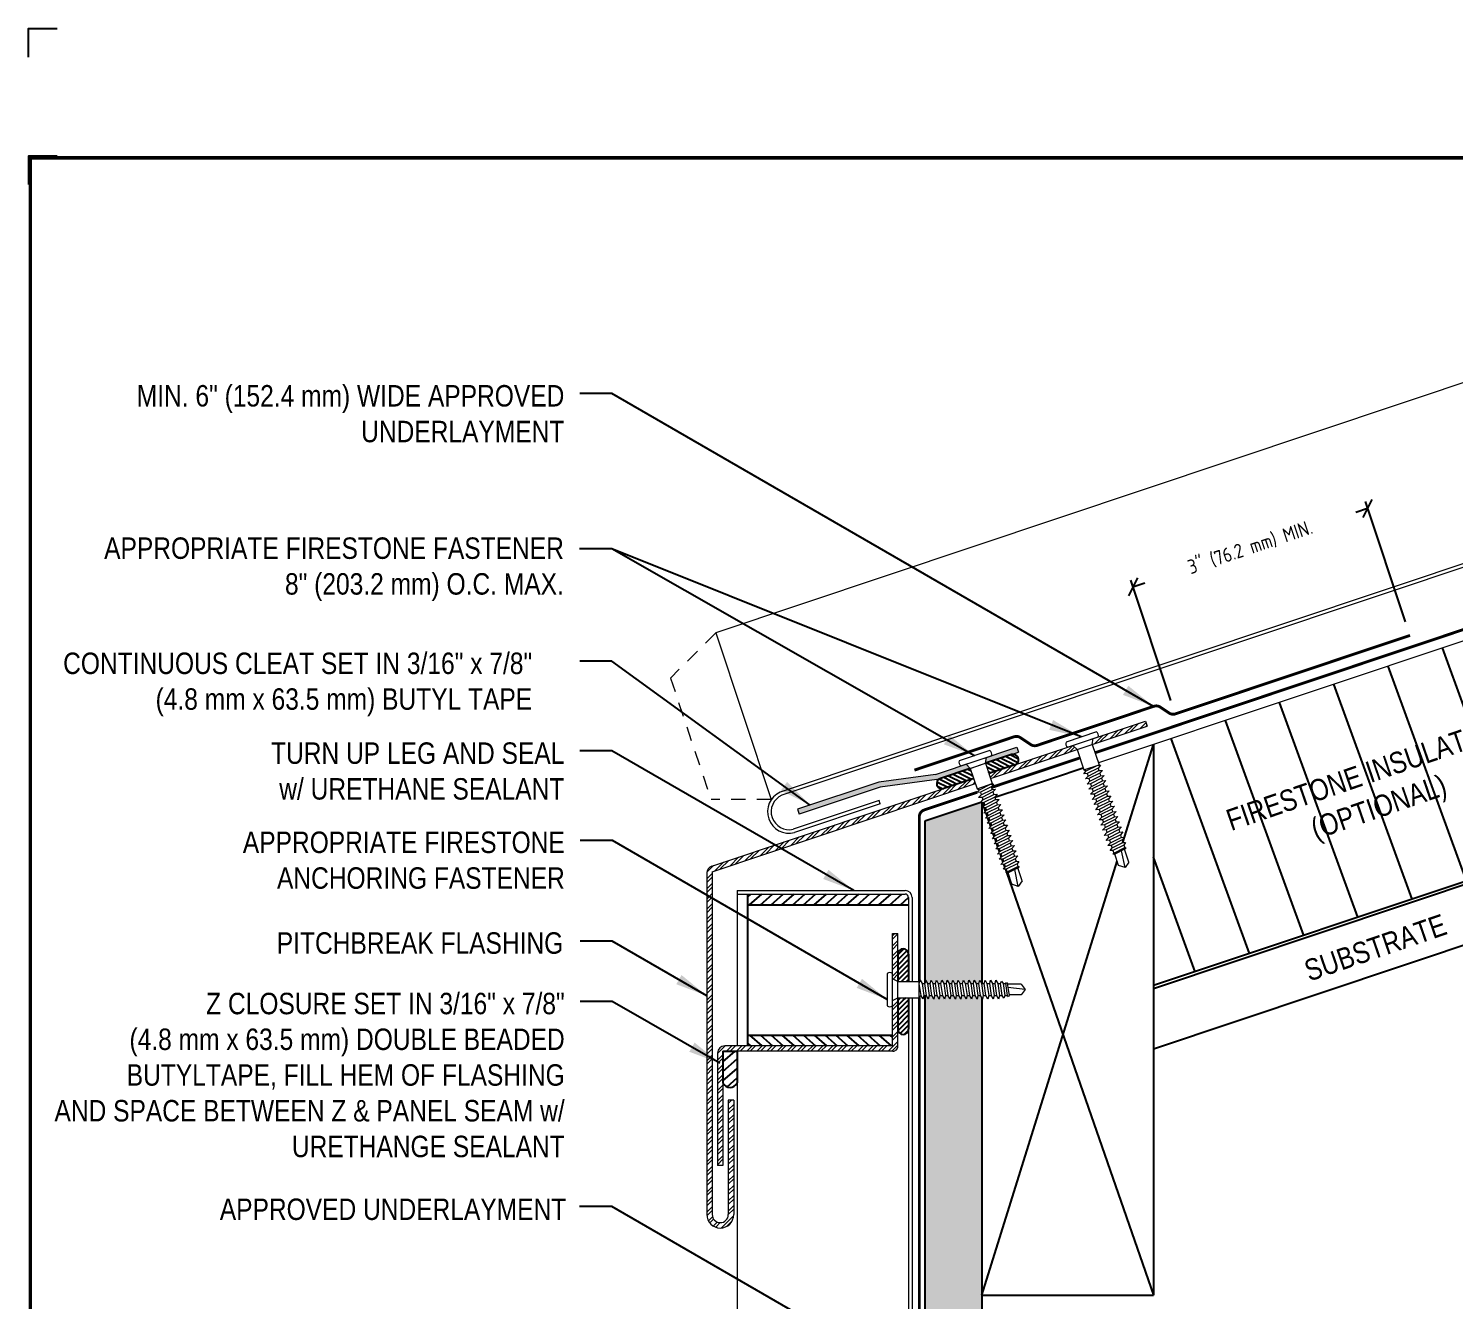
# Model space of a CAD drawing. Header units: inches. Extents: x 0 to 20, y 0 to 16.8.
# Drawn here: x 0 to 12.47, y 5.63 to 16.76 of the extents above; entities that cross this region are included whole.
import ezdxf
from ezdxf.enums import TextEntityAlignment as Align

# ---------------------------------------------------------------- set-up
doc = ezdxf.new("R2010")
doc.units = ezdxf.units.IN
doc.header["$MEASUREMENT"] = 0
doc.linetypes.add('HIDDEN', pattern=[0.375, 0.25, -0.125])
doc.linetypes.add('HIDDEN2', pattern=[0.1875, 0.125, -0.0625])
doc.layers.get('0').update_dxf_attribs({"linetype": 'CONTINUOUS'})
doc.layers.get('DEFPOINTS').update_dxf_attribs({"linetype": 'CONTINUOUS'})
doc.layers.add('FSBP-ACCESSORY-FIRESTONE', color=7, linetype='CONTINUOUS', lineweight=9)
doc.layers.add('FSBP-TRIMS', color=7, linetype='CONTINUOUS', lineweight=9)
for name, color, linetype in [('FSBP-ANNO-NOTE', 7, 'CONTINUOUS'), ('FSBP-INSULATION', 7, 'CONTINUOUS'), ('FSBP-MEMBRANE', 7, 'CONTINUOUS'), ('FSBP-SEALANTS', 1, 'CONTINUOUS'), ('FSBP-TTLB-BORDER', 7, 'CONTINUOUS'), ('FSBP-TTLB-TEXT', 7, 'CONTINUOUS'), ('FSBP-WALL-CURB', 9, 'CONTINUOUS'), ('FSBP-WOOD', 7, 'CONTINUOUS')]:
    doc.layers.add(name, color=color, linetype=linetype)
doc.styles.add('ARCHQUIK', font='archquik.shx')
doc.styles.add('ARIAL', font='ARIAL.TTF')
doc.styles.add('ARIAL_BOLD', font='ariblk.TTF')
doc.styles.add('FSBP_ARIAL_NAR', font='ARIALN.TTF')
doc.styles.add('TXT', font='simplex.shx')
doc.dimstyles.new('FS-DIM', dxfattribs={"dimtxt": 0.125, "dimasz": 0.125, "dimexe": 0.0625, "dimexo": 0.125, "dimgap": 0.0625, "dimtad": 0, "dimdec": 4, "dimzin": 1, "dimdsep": 46, "dimlunit": 4, "dimtxsty": 'ARCHQUIK', "dimblk1": 'OBLIQUE', "dimblk2": 'OBLIQUE', "dimsah": 1, "dimcen": 0.09375, "dimclrd": 256, "dimclre": 256, "dimclrt": 256, "dimadec": 0, "dimazin": 0, "dimtfac": 1, "dimtdec": 4, "dimtofl": 0, "dimtmove": 0, "dimatfit": 3, "dimldrblk": 'OBLIQUE', "dimfxl": 0, "dimtolj": 1, "dimtzin": 0, "dimlwd": -1, "dimlwe": -1, "dimarcsym": 0})
doc.dimstyles.new('STANDARD$7', dxfattribs={"dimscale": 1.5, "dimtxt": 0.2, "dimasz": 0.1, "dimexe": 0.1, "dimexo": 0.125, "dimgap": 0.09, "dimtad": 0, "dimdec": 3, "dimzin": 4, "dimdsep": 46, "dimtxsty": 'TXT', "dimcen": 0.09, "dimadec": 0, "dimazin": 0, "dimtfac": 1, "dimtdec": 3, "dimtofl": 0, "dimtmove": 2, "dimatfit": 3, "dimfxl": 0, "dimtolj": 1, "dimtzin": 4, "dimarcsym": 0})
pattern_1 = [(221.5, (0.6471337213250763, 0), (0.0414137530134836, -0.04680973254931264), [])]
pattern_2 = [(45, (0, 0), (-0.04419417382415922, 0.04419417382415922), []), (45, (0, 0.03125), (-0.04419417382415922, 0.04419417382415922), [])]

# ---------------------------------------------------------------- blocks, each defined once
blk = doc.blocks.new('TTLB-UNACLAD_1')
at = {"layer": 'DEFPOINTS', "linetype": 'Continuous', "ltscale": 1.75}
blk.add_lwpolyline([(-0.015625, 13.88083333333333), (-0.015625, 14.13083333333333), (0.234375, 14.13083333333333)], dxfattribs=at)
at = {"layer": 'DEFPOINTS', "color": 1}
blk.add_lwpolyline([(0.234375, 13.015625), (-0.015625, 13.015625), (-0.015625, 12.765625)], dxfattribs=at)
at = {"layer": 'FSBP-TTLB-BORDER', "const_width": 0.03125}
blk.add_lwpolyline([(20, 0), (20, 13), (0, 13), (0, 0)], dxfattribs=at)
at = {"layer": 'FSBP-TTLB-TEXT'}
for tag, height, style, p in [('MAXIMUM_WARRANTY', 0.1875, 'ARIAL_BOLD', (18.03987100774941, 0.2240244307510579)), ('ACCPT_SYSTEMS', 0.21875, 'ARIAL', (12.49438170418193, -1.125))]:
    blk.add_attdef(tag, text='', height=height, dxfattribs=dict(at, style=style)).set_placement(p, align=Align.MIDDLE_LEFT)
for tag, height, style, p in [('DETAIL_DESCP_LINE_1', 0.21875, 'ARIAL_BOLD', (10.33118450231211, -0.3736318192489421)), ('ISSUE_REV_DATE', 0.21875, 'ARIAL', (16.84069633627263, -0.7282559425942452)), ('DETAIL_NUMBER', 0.4375, 'ARIAL', (18.91941590748775, -0.8931630692489421))]:
    blk.add_attdef(tag, text='', height=height, dxfattribs=dict(at, style=style)).set_placement(p, align=Align.MIDDLE_CENTER)
blk = doc.blocks.new('FSBP_AP_FASTENER_02')
at = {"layer": 'FSBP-ACCESSORY-FIRESTONE'}
for p, q in [((8.067609890790237, 9.254251986866306), (8.091047390790237, 9.207376986866306)), ((8.231672390790237, 9.207376986866306), (8.255109890790237, 9.254251986866306)), ((8.091047390790237, 9.207376986866306), (8.091047390790237, 9.019876986866306)), ((8.091047390790237, 9.207376986866306), (8.231672390790237, 9.207376986866306)), ((8.231672390790237, 9.207376986866306), (8.231672390790237, 9.019876986866306)), ((8.091047390790237, 9.019876986866306), (8.108625515790237, 9.004810022580598)), ((8.108625515790237, 8.98113457231767), (8.108625515790237, 8.957459122054741)), ((8.214094265790237, 8.996201536603378), (8.214094265790237, 8.97252608634045)), ((8.108625515790237, 8.93378367179177), (8.108625515790237, 8.910108221528843)), ((8.108625515790237, 8.886432771265914), (8.108625515790237, 8.862757321002944)), ((8.214094265790237, 8.948850636077479), (8.214094265790237, 8.92517518581455)), ((8.214094265790237, 8.901499735551623), (8.214094265790237, 8.877824285288652)), ((8.108625515790237, 8.839081870740015), (8.108625515790237, 8.815406420477045)), ((8.108625515790237, 8.791730970214116), (8.108625515790237, 8.768055519951188)), ((8.108625515790237, 8.744380069688217), (8.108625515790237, 8.72070461942529)), ((8.214094265790237, 8.854148835025724), (8.214094265790237, 8.830473384762795)), ((8.214094265790237, 8.806797934499825), (8.214094265790237, 8.783122484236896)), ((8.214094265790237, 8.759447033973968), (8.214094265790237, 8.735771583710997)), ((8.108625515790237, 8.697029169162361), (8.108625515790237, 8.67335371889939)), ((8.108625515790237, 8.649678268636462), (8.108625515790237, 8.626002818373534)), ((8.214094265790237, 8.71209613344807), (8.214094265790237, 8.688420683185141)), ((8.214094265790237, 8.66474523292217), (8.214094265790237, 8.641069782659242)), ((8.214094265790237, 8.617394332396314), (8.214094265790237, 8.593718882133343)), ((8.108625515790237, 8.602327368110563), (8.108625515790237, 8.578651917847635)), ((8.108625515790237, 8.554976467584707), (8.108625515790237, 8.531301017321736)), ((8.108625515790237, 8.507625567058808), (8.108625515790237, 8.48395011679588)), ((8.214094265790237, 8.570043431870415), (8.214094265790237, 8.546367981607444)), ((8.214094265790237, 8.522692531344516), (8.214094265790237, 8.499017081081588)), ((8.108625515790237, 8.460274666532909), (8.108625515790237, 8.43659921626998)), ((8.108625515790237, 8.412923766007053), (8.108625515790237, 8.389248315744082)), ((8.108625515790237, 8.365572865481154), (8.108625515790237, 8.341897415218225)), ((8.214094265790237, 8.475341630818617), (8.214094265790237, 8.451666180555689)), ((8.214094265790237, 8.42799073029276), (8.214094265790237, 8.40431528002979)), ((8.214094265790237, 8.380639829766862), (8.214094265790237, 8.356964379503934)), ((8.108625515790237, 8.318221964955255), (8.108625515790237, 8.294546514692327)), ((8.108625515790237, 8.270871064429398), (8.108625515790237, 8.247195614166428)), ((8.114484890790237, 8.130382551065237), (8.114484890790237, 8.236194942606401)), ((8.161359890790237, 8.095226301065237), (8.179814568015516, 8.245527753638596)), ((8.208234890790237, 8.130382551065237), (8.208234890790237, 8.249587799749234)), ((8.214094265790237, 8.333288929240963), (8.214094265790237, 8.309613478978035)), ((8.214094265790237, 8.285938028715107), (8.214094265790237, 8.262262578452136)), ((8.161359890790237, 8.095226301065237), (8.114484890790237, 8.130382551065237)), ((8.208234890790237, 8.130382551065237), (8.161359890790237, 8.095226301065237))]:
    blk.add_line(p, q, dxfattribs=at)
blk.add_lwpolyline([(8.301984890790237, 9.254251986866306, 0.375321302791409), (8.301984890790237, 9.301126986866306), (8.301984890790237, 9.301126986866306), (8.020734890790239, 9.301126986866308), (8.020734890790237, 9.301126986866306, 0.3753213027914651), (8.020734890790237, 9.254251986866306)], format="xyb", close=True, dxfattribs=at)
for points in [[(8.079328640790237, 8.988787029591988), (8.108625515790237, 9.004810022580598), (8.214094265790237, 9.019876986866306), (8.243391140790237, 9.012224529591988), (8.214094265790237, 8.996201536603378), (8.108625515790237, 8.98113457231767)], [(8.079328640790237, 8.941436129066089), (8.108625515790237, 8.957459122054741), (8.214094265790237, 8.97252608634045), (8.243391140790237, 8.964873629066089), (8.214094265790237, 8.948850636077479), (8.108625515790237, 8.93378367179177)], [(8.079328640790237, 8.894085228540233), (8.108625515790237, 8.910108221528843), (8.214094265790237, 8.92517518581455), (8.243391140790237, 8.917522728540233), (8.214094265790237, 8.901499735551623), (8.108625515790237, 8.886432771265914)], [(8.079328640790237, 8.846734328014334), (8.108625515790237, 8.862757321002944), (8.214094265790237, 8.877824285288652), (8.243391140790237, 8.870171828014334), (8.214094265790237, 8.854148835025724), (8.108625515790237, 8.839081870740015)], [(8.079328640790237, 8.799383427488435), (8.108625515790237, 8.815406420477045), (8.214094265790237, 8.830473384762795), (8.243391140790237, 8.822820927488435), (8.214094265790237, 8.806797934499825), (8.108625515790237, 8.791730970214116)], [(8.079328640790237, 8.752032526962578), (8.108625515790237, 8.768055519951188), (8.214094265790237, 8.783122484236896), (8.243391140790237, 8.775470026962578), (8.214094265790237, 8.759447033973968), (8.108625515790237, 8.744380069688217)], [(8.079328640790237, 8.70468162643668), (8.108625515790237, 8.72070461942529), (8.214094265790237, 8.735771583710997), (8.243391140790237, 8.72811912643668), (8.214094265790237, 8.71209613344807), (8.108625515790237, 8.697029169162361)], [(8.079328640790237, 8.65733072591078), (8.108625515790237, 8.67335371889939), (8.214094265790237, 8.688420683185141), (8.243391140790237, 8.68076822591078), (8.214094265790237, 8.66474523292217), (8.108625515790237, 8.649678268636462)], [(8.079328640790237, 8.609979825384924), (8.108625515790237, 8.626002818373534), (8.214094265790237, 8.641069782659242), (8.243391140790237, 8.633417325384924), (8.214094265790237, 8.617394332396314), (8.108625515790237, 8.602327368110563)], [(8.079328640790237, 8.562628924859025), (8.108625515790237, 8.578651917847635), (8.214094265790237, 8.593718882133343), (8.243391140790237, 8.586066424859025), (8.214094265790237, 8.570043431870415), (8.108625515790237, 8.554976467584707)], [(8.079328640790237, 8.515278024333126), (8.108625515790237, 8.531301017321736), (8.214094265790237, 8.546367981607444), (8.243391140790237, 8.538715524333126), (8.214094265790237, 8.522692531344516), (8.108625515790237, 8.507625567058808)], [(8.079328640790237, 8.46792712380727), (8.108625515790237, 8.48395011679588), (8.214094265790237, 8.499017081081588), (8.243391140790237, 8.49136462380727), (8.214094265790237, 8.475341630818617), (8.108625515790237, 8.460274666532909)], [(8.079328640790237, 8.42057622328137), (8.108625515790237, 8.43659921626998), (8.214094265790237, 8.451666180555689), (8.243391140790237, 8.44401372328137), (8.214094265790237, 8.42799073029276), (8.108625515790237, 8.412923766007053)], [(8.079328640790237, 8.373225322755472), (8.108625515790237, 8.389248315744082), (8.214094265790237, 8.40431528002979), (8.243391140790237, 8.396662822755472), (8.214094265790237, 8.380639829766862), (8.108625515790237, 8.365572865481154)], [(8.079328640790237, 8.325874422229573), (8.108625515790237, 8.341897415218225), (8.214094265790237, 8.356964379503934), (8.243391140790237, 8.349311922229573), (8.214094265790237, 8.333288929240963), (8.108625515790237, 8.318221964955255)], [(8.086652859540237, 8.279569838668008), (8.108625515790237, 8.294546514692327), (8.214094265790237, 8.309613478978035), (8.236066922040237, 8.300914704739425), (8.214094265790237, 8.285938028715107), (8.108625515790237, 8.270871064429398)], [(8.097639187665237, 8.23970727615429), (8.108625515790237, 8.247195614166428), (8.214094265790237, 8.262262578452136), (8.225080593915237, 8.25791319133283), (8.214094265790237, 8.250424853320693), (8.108625515790237, 8.235357889034985)]]:
    blk.add_lwpolyline(points, close=True, dxfattribs=at)
blk.add_lwpolyline([(8.091047390790237, 9.019876986866306), (8.231672390790237, 9.019876986866306)], dxfattribs=at)
blk = doc.blocks.new('_OBLIQUE')
at = {"color": 0, "linetype": 'ByBlock'}
blk.add_line((-0.5, -0.5), (0.5, 0.5), dxfattribs=at)
blk = doc.blocks.new('*D10')
at = {"layer": 'DEFPOINTS', "color": 0}
for p in [(9.660228551494434, 11.87666947857395), (12.08449029356505, 11.45297644150991), (10.03180108355143, 10.76615623944693)]:
    blk.add_point(p, dxfattribs=at)
at = {"layer": 'FSBP-ANNO-NOTE'}
for p, q in [((12.04482721151441, 11.57151689841069), (11.69308622048274, 12.62275990908731)), ((11.71291776150806, 12.56348968063693), (11.6094952852287, 12.52888500414254)), ((9.992138001500788, 10.88469669634771), (9.640397010469115, 11.93593970702434)), ((9.660228551494434, 11.87666947857395), (9.763651027773784, 11.91127415506833))]:
    blk.add_line(p, q, dxfattribs=at)
at = {"layer": 'FSBP-ANNO-NOTE', "xscale": 0.125, "yscale": 0.125, "zscale": 0.125}
for p, rotation in [((11.71291776150806, 12.56348968063693), 18.50000000000026), ((9.660228551494434, 11.87666947857395), 198.5000000000003)]:
    blk.add_blockref('_OBLIQUE', p, dxfattribs=dict(at, rotation=rotation))
at = {"layer": 'FSBP-ANNO-NOTE', "insert": (10.68657315650124, 12.22007957960544), "char_height": 0.125, "attachment_point": 5, "rotation": 18.500000000000274, "style": 'ARCHQUIK'}
blk.add_mtext('\\A1;3" (76.2 mm) MIN.', dxfattribs=at)

msp = doc.modelspace()

# ---------------------------------------------------------------- hatches: boundary and pattern name
at = {"layer": 'FSBP-ACCESSORY-FIRESTONE'}
h = msp.add_hatch(color=256, dxfattribs=at)
h.paths.add_polyline_path([(6.741661760997474, 9.88772299284959), (7.44869977823772, 10.1242946041282), (7.944199469049928, 10.19122782760473), (8.23734655690999, 10.28931347112836), (8.200246565472103, 10.32632931458166), (8.155793894134312, 10.31145565881267), (7.933530537445336, 10.23708737996772), (7.438030846633135, 10.1701541564912), (6.726788105228485, 9.932175664187374)])
h.paths.add_polyline_path([(8.37070457092336, 10.33393443843533), (8.659646934619026, 10.43061320093377), (8.644773278850039, 10.47506587227156), (8.378057250823268, 10.38582393765762)])
at = {"layer": 'FSBP-INSULATION'}
h = msp.add_hatch(dxfattribs=at)
h.set_pattern_fill('ANSI31', color=256, scale=4, angle=65, style=0)
h.set_pattern_definition([(110, (0, 0), (-0.4698463103929542, -0.1710100716628343), [])])
h.paths.add_polyline_path([(9.839899184476078, 10.49788147432757), (9.839899184476076, 8.38889685813645), (13.5973412668377, 9.646119392194782), (13.5973412668377, 11.7551040083859)])
h.paths.add_polyline_path([(10.41556917947393, 9.952981308447557), (12.90747177609733, 10.81101218209321), (13.12088991827559, 10.19120089208575), (10.62898732165219, 9.333170018440091)], flags=24)
h = msp.add_hatch(dxfattribs=at)
h.set_pattern_fill('ANSI36', color=256, scale=0.25, angle=45, style=0)
h.set_pattern_definition([(90, (0, 0), (-0.03124999999999999, 0.0546875), [0.078125, -0.015625, 0, -0.015625])])
h.paths.add_polyline_path([(8.339899184476078, 9.989455306461304), (8.32564232280574, 9.988493071784358), (8.329303361693292, 9.992443182365074), (7.839899184476079, 9.828690835323423), (7.839899184476079, 8.41008458736914), (7.846674978264466, 8.436025220100179), (7.862697971253075, 8.406728345100179), (7.886373421516006, 8.40672834510018), (7.894025878790321, 8.436025220100177), (7.910048871778931, 8.406728345100179), (7.933724322041905, 8.406728345100179), (7.941376779316223, 8.436025220100179), (7.95739977230483, 8.406728345100179), (7.981075222567759, 8.40672834510018), (7.98872767984212, 8.436025220100179), (8.004750672830731, 8.406728345100179), (8.028426123093661, 8.406728345100179), (8.036078580367978, 8.436025220100179), (8.052101573356586, 8.406728345100179), (8.075777023619558, 8.406728345100179), (8.083429480893876, 8.43602522010018), (8.099452473882486, 8.406728345100179), (8.123127924145413, 8.406728345100179), (8.130780381419775, 8.436025220100177), (8.146803374408384, 8.40672834510018), (8.170478824671315, 8.406728345100179), (8.178131281945632, 8.436025220100179), (8.19415427493424, 8.406728345100179), (8.217829725197213, 8.406728345100179), (8.22548218247153, 8.436025220100179), (8.24150517546014, 8.406728345100179), (8.265180625723112, 8.406728345100179), (8.27283308299743, 8.436025220100175), (8.28885607598604, 8.406728345100179), (8.31253152624897, 8.406728345100179), (8.320183983523286, 8.43602522010018), (8.33620697651194, 8.406728345100179), (8.339899184476078, 8.40672834510018)])
h.paths.add_polyline_path([(8.106866980893876, 8.271962720100179), (8.090843987905268, 8.301259595100179), (8.067168537642338, 8.301259595100179), (8.059516080367978, 8.271962720100179), (8.043493087379368, 8.301259595100179), (8.019817637116441, 8.301259595100179), (8.01216517984212, 8.271962720100179), (7.996142186853512, 8.301259595100179), (7.972466736590541, 8.301259595100179), (7.964814279316222, 8.271962720100179), (7.948791286327612, 8.301259595100179), (7.925115836064642, 8.301259595100179), (7.917463378790323, 8.271962720100179), (7.901440385801713, 8.301259595100179), (7.877764935538787, 8.301259595100179), (7.870112478264467, 8.27196272010018), (7.854089485275814, 8.301259595100179), (7.839899184476081, 8.30125959510018), (7.839899184476077, 4.580110569763256), (8.33989918447608, 4.580110569763256), (8.339899184476078, 8.278768672644514), (8.327598490534676, 8.301259595100179), (8.30392304027175, 8.301259595100179), (8.29627058299743, 8.271962720100179), (8.280247590008818, 8.301259595100179), (8.256572139745849, 8.301259595100179), (8.24891968247153, 8.271962720100179), (8.23289668948292, 8.301259595100179), (8.20922123921999, 8.301259595100179), (8.201568781945634, 8.271962720100179), (8.185545788957022, 8.301259595100179), (8.161870338694094, 8.301259595100179), (8.154217881419775, 8.271962720100177), (8.138194888431165, 8.301259595100179), (8.114519438168195, 8.301259595100179)])
at = {"layer": 'FSBP-SEALANTS'}
h = msp.add_hatch(dxfattribs=at)
h.set_pattern_fill('ANSI31', color=256, scale=0.25, angle=-4.452776554048923e-14, style=0)
h.set_pattern_definition([(153.5000000000007, (8.249673106204835, 10.19439481980502), (0.01394368165968115, 0.02796669880006347), [])])
edge = h.paths.add_edge_path()
edge.add_line((8.251569462222724, 10.24680568789368), (8.241142182129847, 10.27796954310956))
edge.add_line((8.241142182129849, 10.27796954310956), (8.216565941400074, 10.28236037444238))
edge.add_line((8.216565941400074, 10.28236037444238), (7.975760119658629, 10.20178787357885))
edge.add_arc((7.990633775427621, 10.15733520224105), 0.04687500000000977, 108.4999999999999, 288.4999999999978)
edge.add_line((8.00550743119661, 10.11288253090325), (8.250990704931255, 10.1950200853109))
edge.add_line((8.250990704931255, 10.1950200853109), (8.266443117991711, 10.20235301655589))
edge.add_line((8.266443117991711, 10.20235301655589), (8.256015837898836, 10.23351687177177))
edge.add_line((8.256015837898838, 10.23351687177177), (8.23244176638951, 10.23772865391385))
edge.add_line((8.23244176638951, 10.23772865391385), (8.251569462222724, 10.24680568789367))
edge = h.paths.add_edge_path()
edge.add_line((8.39689089825342, 10.25567175571453), (8.400451882461338, 10.24502909575975))
edge.add_line((8.400451882461338, 10.24502909575975), (8.6278448299257, 10.3211137116691))
edge.add_arc((8.612971174156714, 10.3655663830069), 0.04687500000000711, 288.4999999999935, 468.5000000000043)
edge.add_line((8.59809751838772, 10.4100190543447), (8.370704570923355, 10.33393443843535))
edge.add_line((8.370704570923355, 10.33393443843535), (8.381505732904213, 10.30165316804301))
edge.add_line((8.381505732904213, 10.30165316804301), (8.3842176862568, 10.30116864602499))
edge.add_line((8.3842176862568, 10.301168646025), (8.382017242484427, 10.30012442705232))
edge.add_line((8.382017242484427, 10.30012442705232), (8.396379388673202, 10.25720049670522))
edge.add_line((8.396379388673202, 10.25720049670522), (8.399091342025791, 10.2567159746872))
edge.add_line((8.399091342025791, 10.2567159746872), (8.39689089825342, 10.25567175571453))
h = msp.add_hatch(dxfattribs=at)
h.set_pattern_fill('ANSI31', color=256, scale=0.5, angle=176.5, style=0)
h.set_pattern_definition(pattern_1)
h.paths.add_polyline_path([(7.697921620464249, 9.158888086246794, 0.4142135623730702), (7.666671620464249, 9.19013808624679), (6.291671620464248, 9.190138086246803), (6.291778060249574, 9.096388086246801), (7.697921620464249, 9.096388086246792)])
h = msp.add_hatch(dxfattribs=at)
h.set_pattern_fill('ANSI31', color=256, scale=0.25, angle=71.49999999999997, style=0)
h.set_pattern_definition([(225.0000000000008, (7.698096494323106, 8.265252898338957), (-0.0220970869120799, 0.02209708691207931), [])])
edge = h.paths.add_edge_path()
edge.add_line((7.648995750919418, 8.283681470100179), (7.616133705303661, 8.283681470100179))
edge.add_line((7.616133705303661, 8.283681470100179), (7.604171620464241, 8.261768470887484))
edge.add_line((7.604171620464241, 8.261768470887484), (7.604171620464228, 8.007840584116504))
edge.add_arc((7.651046620464238, 8.007840584116504), 0.04687500000000977, 179.9999999999999, 359.9999999999978)
edge.add_line((7.697921620464248, 8.007840584116503), (7.697921620464255, 8.266700808035798))
edge.add_line((7.697921620464255, 8.266700808035798), (7.695870750919414, 8.283681470100179))
edge.add_line((7.695870750919414, 8.283681470100179), (7.663008705303663, 8.283681470100179))
edge.add_line((7.663008705303663, 8.283681470100179), (7.651534410007416, 8.262662038523807))
edge.add_line((7.651534410007416, 8.262662038523807), (7.648995750919418, 8.283681470100179))
edge = h.paths.add_edge_path()
edge.add_line((7.686699017404254, 8.42430647010018), (7.697921620464245, 8.424306470100179))
edge.add_line((7.697921620464245, 8.424306470100179), (7.697921620464248, 8.664090584116524))
edge.add_arc((7.651046620464241, 8.66409058411653), 0.04687500000000711, 359.9999999999935, 540.0000000000044)
edge.add_line((7.604171620464234, 8.664090584116526), (7.604171620464224, 8.424306470100179))
edge.add_line((7.604171620464224, 8.424306470100179), (7.638211971788497, 8.42430647010018))
edge.add_line((7.638211971788497, 8.42430647010018), (7.639531970906381, 8.426724538523807))
edge.add_line((7.639531970906381, 8.426724538523807), (7.639824017404249, 8.424306470100179))
edge.add_line((7.639824017404249, 8.424306470100179), (7.685086971788501, 8.424306470100179))
edge.add_line((7.685086971788501, 8.424306470100179), (7.686406970906386, 8.426724538523807))
edge.add_line((7.686406970906386, 8.426724538523807), (7.686699017404254, 8.42430647010018))
h = msp.add_hatch(dxfattribs=at)
h.set_pattern_fill('ANSI31', color=256, scale=0.5, angle=176.5, style=0)
h.set_pattern_definition([(138.5, (0.6471337213250763, 17.052569556347), (0.0414137530134836, 0.04680973254931264), [])])
h.paths.add_polyline_path([(7.557296620464252, 7.862431470100204), (7.55729662046425, 7.956181470100202), (6.291778060249574, 7.956181470100194), (6.291671620464248, 7.862431470100192)])
h = msp.add_hatch(dxfattribs=at)
h.set_pattern_fill('ANSI31', color=256, scale=0.5, angle=176.5, style=0)
h.set_pattern_definition(pattern_1)
h.paths.add_polyline_path([(6.197921620464237, 7.815556470100192), (6.074171620464242, 7.815556470100185), (6.074171620464244, 7.538878963157477, 0.6665871932191342), (6.197921620464248, 7.538879938514972)])
at = {"layer": 'FSBP-TRIMS'}
h = msp.add_hatch(dxfattribs=at)
h.set_pattern_fill('STEEL', color=256, scale=0.5, style=0)
h.set_pattern_definition(pattern_2)
h.paths.add_polyline_path([(8.28196752421695, 10.155955457115), (8.267093868447965, 10.20040812845279), (8.00550743119661, 10.11288253090325), (5.976215079438938, 9.433890808103802, 0.3225094152675443), (5.933546620464256, 9.374620579653415), (5.933546620464237, 6.385868970100188, 1), (6.167921620464237, 6.385868970100185), (6.167921620464244, 7.385868970100186), (6.121046620464244, 7.385868970100185), (6.121046620464237, 6.385868970100185, -1), (5.980421620464255, 6.385868970100187), (5.980421620464255, 9.385868970100189)])
h.paths.add_polyline_path([(9.17140594287758, 10.45355738898417), (9.1343059514397, 10.49057323243746), (9.08985328010191, 10.47569957666848), (8.400451882461335, 10.24502909575976), (8.41532553823032, 10.20057642442197)])
h.paths.add_polyline_path([(9.312116636790863, 10.55006785551342), (9.304763956890957, 10.49817835629114), (9.784383356032727, 10.65865676238637), (9.769509700263736, 10.70310943372416)])
h = msp.add_hatch(dxfattribs=at)
h.set_pattern_fill('STEEL', color=256, scale=0.5, style=0)
h.set_pattern_definition(pattern_2)
h.paths.add_polyline_path([(7.604171620464252, 7.860556470100176), (7.604171620464249, 8.283681470100179), (7.557296620464251, 8.260243970100179), (7.55729662046425, 8.213368970100179), (7.557296620464252, 7.862431470100187), (6.089796620464244, 7.862431470100192, 0.4142135623730941), (6.027296620464244, 7.799931470100192), (6.027296620464238, 6.815556470100189), (6.074171620464237, 6.815556470100185), (6.074171620464243, 7.815556470100186), (6.197921620464237, 7.815556470100191), (7.559171620464237, 7.815556470100185, 0.414213562373207)])
h.paths.add_polyline_path([(7.604171620464245, 8.845556470100197), (7.557296620464244, 8.845556470100169), (7.557296620464248, 8.447743970100182), (7.604171620464248, 8.42430647010018), (7.604171620464252, 8.66409058411652)])

# ---------------------------------------------------------------- linework, layer by layer
at = {"layer": 'FSBP-ACCESSORY-FIRESTONE'}
for p, q in [((13.5973412668377, 14.01309703464548), (6.010579585226866, 11.47460208580081)), ((13.5973412668377, 12.43135857250214), (6.575825673464514, 10.08199231914865)), ((13.5973412668377, 12.39984145873836), (6.589659805978035, 10.05510404137324)), ((13.5973412668377, 11.7551040083859), (9.358731906983046, 10.33688515538084)), ((6.010579585226866, 11.47460208580081), (6.496668781810064, 10.01633449605111)), ((8.40045188246133, 10.24502909575976), (9.769509700263738, 10.70310943372416)), ((8.415325538230316, 10.20057642442197), (9.784383356032727, 10.65865676238637)), ((9.769509700263738, 10.70310943372416), (9.784383356032727, 10.65865676238637)), ((7.933530537445336, 10.23708737996772), (8.644773278850037, 10.47506587227156)), ((7.944199469049927, 10.19122782760472), (8.659646934619024, 10.43061320093376)), ((8.644773278850037, 10.47506587227156), (8.659646934619024, 10.43061320093376)), ((7.933530537445336, 10.23708737996772), (7.438030846633134, 10.17015415649119)), ((5.976215079438938, 9.433890808103802), (8.267093868447958, 10.20040812845279)), ((5.980421620464255, 9.385868970100187), (8.281967524216947, 10.155955457115)), ((7.438030846633134, 10.17015415649119), (6.726788105228485, 9.932175664187373)), ((7.448699778237722, 10.1242946041282), (6.741661760997473, 9.887722992849586)), ((7.944199469049927, 10.19122782760472), (7.448699778237723, 10.1242946041282)), ((7.43950548939855, 10.00794138974764), (6.689507913774052, 9.756394757782507)), ((7.44905689812999, 9.979502497518082), (6.69923941065914, 9.728016266506186)), ((7.44905689812999, 9.979502497518082), (7.439477793492437, 10.00802385306917)), ((6.726788105228484, 9.932175664187376), (6.741661760997472, 9.887722992849588)), ((5.933546620464256, 9.374620579653415), (5.933546620464237, 6.385868970100188)), ((5.980421620464255, 9.385868970100187), (5.980421620464255, 6.385868970100187)), ((6.197921620464249, 9.221388086246805), (6.197921620464236, 7.862431470100192)), ((6.197921620464249, 9.221388086246805), (7.66667162046425, 9.221388086246794)), ((6.19792162046425, 9.190138086246805), (7.666671620464249, 9.19013808624679)), ((7.697921620464249, 9.158888086246794), (7.697921620464243, 8.424306470100179)), ((7.729171620464249, 9.158888086246794), (7.729171620464243, 8.42430647010018)), ((7.557296620464244, 8.845556470100169), (7.604171620464244, 8.845556470100199)), ((7.557296620464252, 7.862431470100187), (7.557296620464244, 8.845556470100169)), ((7.604171620464252, 7.860556470100175), (7.604171620464244, 8.845556470100199)), ((7.697921620464242, 8.28368147010018), (7.697921620464212, 4.580110569763256)), ((7.729171620464242, 8.28368147010018), (7.729171620464212, 4.580110569763256)), ((7.557296620464252, 7.862431470100187), (6.089796620464244, 7.862431470100192)), ((6.027296620464244, 7.799931470100192), (6.027296620464238, 6.815556470100189)), ((7.559171620464237, 7.815556470100185), (6.074171620464245, 7.815556470100191)), ((6.074171620464244, 7.815556470100185), (6.074171620464237, 6.815556470100185)), ((6.197921620464237, 7.815556470100191), (6.197921620464212, 4.580110569763256)), ((6.121046620464244, 7.385868970100185), (6.121046620464237, 6.385868970100185)), ((6.167921620464244, 7.385868970100185), (6.121046620464244, 7.385868970100185)), ((6.167921620464244, 7.385868970100185), (6.167921620464237, 6.385868970100185)), ((6.074171620464237, 6.815556470100185), (6.027296620464238, 6.815556470100189))]:
    msp.add_line(p, q, dxfattribs=at)
at = {"layer": 'FSBP-ACCESSORY-FIRESTONE', "linetype": 'HIDDEN2'}
msp.add_line((5.615294877705813, 11.07931737827976), (5.969622505115338, 10.01633449605111), dxfattribs=at)
at = {"layer": 'FSBP-ACCESSORY-FIRESTONE'}
for centre, radius, start, end in [((6.651719356657725, 9.909950525192851), 0.1880378419791122, 113.803961888188, 284.6382525379762), ((6.653843305300119, 9.910515835447223), 0.158193776357141, 113.9366978854686, 283.0292748603908), ((5.996046620464256, 9.374620579653415), 0.0625, 108.4999999999998, 179.9999999999996), ((7.666671620464249, 9.158888086246794), 0.0625, 359.9999999999996, 89.99999999999952), ((7.666671620464249, 9.158888086246794), 0.03124999999999911, 359.9999999999996, 89.99999999999952), ((6.089796620464244, 7.799931470100192), 0.0625, 89.9999999999998, 179.9999999999996), ((7.559171620464246, 7.860556470100175), 0.04499999999999359, 269.9999999999939, 359.9999999999944), ((6.050734120464238, 6.385868970100187), 0.1171874999999996, 180, 359.9999999999993), ((6.050734120464238, 6.385868970100187), 0.07031249999999956, 180, 359.9999999999993)]:
    msp.add_arc(centre, radius, start, end, dxfattribs=at)
at = {"layer": 'FSBP-ANNO-NOTE'}
msp.add_line((8.339899184476078, 5.682278726332175), (9.839899184476078, 5.682278726332175), dxfattribs=at)
at = {"layer": 'FSBP-INSULATION'}
for p, q in [((9.225373892969674, 10.29226418807388), (8.964899184476078, 10.20511056976325)), ((13.5973412668377, 9.646119392194784), (9.839899184476078, 8.388896858136452))]:
    msp.add_line(p, q, dxfattribs=at)
at = {"layer": 'FSBP-MEMBRANE', "linetype": 'HIDDEN', "const_width": 0.025}
for points in [[(13.56759395529974, 11.84400935106149), (9.328984595445071, 10.42579049805641)], [(9.1956265814317, 10.38116953074945), (8.422876425032772, 10.12261094527387)], [(7.791671620464253, 8.283681470100182), (7.791671620464253, 4.580110569763256)]]:
    msp.add_lwpolyline(points, dxfattribs=at)
for points in [[(12.08449029356505, 11.45297644150991), (10.03180108355143, 10.76615623944693, -0.2316328207086117), (9.977322314771296, 10.77340897460029), (9.898866073786895, 10.82566622649536, 0.23163282070862), (9.844387305006766, 10.83291896164872), (8.821399955793387, 10.49063218269208, -0.2316328207085978), (8.76692118701326, 10.49788491784544), (8.675595040444417, 10.55871441191721, 0.2316328207086117), (8.621116271664288, 10.56596714707057), (7.748864227377092, 10.27411569562595)], [(8.297905683578861, 10.0807963201087), (7.834340079438942, 9.925689438681324, 0.3225094152675443), (7.791671620464253, 9.866419210230937), (7.791671620464253, 8.424306470100179)]]:
    msp.add_lwpolyline(points, format="xyb", dxfattribs=at)
at = {"layer": 'FSBP-SEALANTS', "linetype": 'Continuous'}
for p, q in [((8.59809751838772, 10.41001905434468), (8.37070457092336, 10.33393443843533)), ((8.237346556909985, 10.28931347112836), (7.975760119658633, 10.20178787357883)), ((8.627844829925698, 10.3211137116691), (8.400451882461338, 10.24502909575975)), ((8.267093868447963, 10.20040812845279), (8.00550743119661, 10.11288253090325)), ((7.604171620464252, 8.66409058411652), (7.604171620464248, 8.424306470100177)), ((7.697921620464248, 8.664090584116522), (7.697921620464244, 8.424306470100179)), ((7.604171620464245, 8.283681470100175), (7.604171620464252, 8.0078405841165)), ((7.697921620464242, 8.283681470100177), (7.697921620464248, 8.007840584116503))]:
    msp.add_line(p, q, dxfattribs=at)
at = {"layer": 'FSBP-SEALANTS'}
for p, q in [((6.293179042407701, 7.862431470100192), (6.291671620464249, 9.190138086246805)), ((6.291778060249575, 9.096388086246803), (7.697921620464249, 9.096388086246792)), ((6.291778060249575, 7.956181470100192), (7.557296620464251, 7.956181470100203)), ((6.074171620464244, 7.815556470100185), (6.197921620464237, 7.815556470100191)), ((6.074171620464242, 7.81555451938523), (6.074171620464244, 7.538877987800014)), ((6.197921620464237, 7.815556470100191), (6.197921620464248, 7.538879938514972))]:
    msp.add_line(p, q, dxfattribs=at)
for centre, radius, start, end in [((8.612971174156712, 10.36556638300689), 0.04687499999999936, 288.4999999999984, 108.4999999999984), ((7.99063377542763, 10.15733520224102), 0.04687499999999936, 108.4999999999984, 288.4999999999984), ((7.651046620464245, 8.664090584116526), 0.04687499999999936, 359.9999999999984, 179.9999999999984), ((7.651046620464276, 8.007840584116503), 0.04687499999999936, 179.9999999999984, 359.9999999999984), ((6.136046417201782, 7.564668692302581), 0.06703432404887401, 202.6266216027419, 337.3742815708706)]:
    msp.add_arc(centre, radius, start, end, dxfattribs=at)
at = {"layer": 'FSBP-TRIMS', "linetype": 'HIDDEN2'}
for p, q in [((6.010579585226866, 11.47460208580081), (5.615294877705813, 11.07931737827976)), ((6.496668781810064, 10.01633449605111), (5.969622505115338, 10.01633449605111))]:
    msp.add_line(p, q, dxfattribs=at)
at = {"layer": 'FSBP-WALL-CURB'}
for p, q in [((13.5973412668377, 9.617648099876305), (9.839899184476078, 8.360425565817863)), ((13.5973412668377, 9.090401945828521), (9.83989918447608, 7.833179411770081))]:
    msp.add_line(p, q, dxfattribs=at)
at = {"layer": 'FSBP-WOOD'}
for p, q in [((9.573061352721753, 9.641224810417397), (9.839899184476078, 10.49788147432757)), ((9.839899184476078, 10.49788147432757), (9.839899184476078, 5.682278726332175)), ((8.964899184476078, 10.20511056976326), (8.452623736570743, 10.0337056025983)), ((8.3284781784051, 9.992167079899112), (7.839899184476065, 9.828690835323417)), ((8.339899184476078, 9.989455306461306), (8.339899184476078, 8.406728345100179)), ((8.34211886655722, 9.989605118889852), (8.353358345930856, 9.957282550910099)), ((8.357719738462368, 9.944740029864427), (8.368811846865503, 9.91284127228139)), ((8.373320610367516, 9.899874940839004), (8.384265347800138, 9.868399993652723)), ((8.388921482272659, 9.855009851813598), (8.399718848734787, 9.823958715024018)), ((7.839899184476078, 9.828690835323421), (7.839899184476079, 8.410084587369138)), ((8.4045223541778, 9.810144762788196), (8.415172349669435, 9.77951743639531)), ((8.420123226082948, 9.765279673762775), (8.43062585060407, 9.735076157766644)), ((8.435724097988093, 9.720414584737364), (8.44607935153872, 9.690634879137935)), ((8.451324969893232, 9.675549495711968), (8.461532852473368, 9.64619360050923)), ((8.46692584179838, 9.630684406686544), (8.476986353408002, 9.601752321880562)), ((8.482526713703525, 9.585819317661132), (8.492439854342651, 9.557311043251854)), ((8.498127585608662, 9.540954228635737), (8.507893355277298, 9.512869764623147)), ((8.51372845751381, 9.496089139610312), (8.523346856211935, 9.46842848599447)), ((8.339899184476078, 5.682278726332175), (9.522372505740217, 9.47849324320606)), ((8.529329329418958, 9.45122405058489), (8.539075725412593, 9.423195301513045)), ((8.54466108441441, 9.407132889721), (8.554504934782289, 9.378823880725028)), ((8.556380364993627, 9.373430506309528), (9.839899184476078, 5.682278726332175)), ((7.839899184476081, 8.301259595100179), (7.839899184476078, 4.580110569763256)), ((8.339899184476078, 8.27876867264451), (8.339899184476081, 4.580110569763256))]:
    msp.add_line(p, q, dxfattribs=at)

# ---------------------------------------------------------------- block references
msp.add_blockref('TTLB-UNACLAD_1', (0.015625, 2.630833333333342))
at = {"layer": 'FSBP-ACCESSORY-FIRESTONE'}
for p, rotation in [((4.420017898006574, -0.8453430223543439), 18.50000000000001), ((3.485958512038977, -1.009586940210147), 18.50000000000001), ((16.81154860733055, 0.1926340793099399), 90)]:
    msp.add_blockref('FSBP_AP_FASTENER_02', p, dxfattribs=dict(at, rotation=rotation))

# ---------------------------------------------------------------- texts
at = {"layer": 'FSBP-ANNO-NOTE', "style": 'FSBP_ARIAL_NAR'}
msp.add_text('SUBSTRATE', height=0.1875, rotation=19.00000000000001, dxfattribs=at).set_placement((11.78083811517992, 8.721994067903267), align=Align.MIDDLE_CENTER)
at = {"layer": 'FSBP-ANNO-NOTE', "char_height": 0.1875, "attachment_point": 3, "style": 'FSBP_ARIAL_NAR'}
for s, insert in [('MIN. 6" (152.4 mm) WIDE APPROVED\\PUNDERLAYMENT', (4.686767541621684, 13.64254573802458)), ('APPROPRIATE FIRESTONE FASTENER\\P8" (203.2 mm) O.C. MAX.', (4.682703041764604, 12.30964640385383)), ('CONTINUOUS CLEAT SET IN 3/16" x 7/8"\\P (4.8 mm x 63.5 mm) BUTYL TAPE', (4.405517541621684, 11.30235708128613)), ('TURN UP LEG AND SEAL \\Pw/ URETHANE SEALANT', (4.686767541621684, 10.51659354816864)), ('APPROPRIATE FIRESTONE \\PANCHORING FASTENER', (4.690703216077999, 9.736532958674928)), ('PITCHBREAK FLASHING', (4.677495980725453, 8.855441840446899)), ('Z CLOSURE SET IN 3/16" x 7/8" \\P(4.8 mm x 63.5 mm) DOUBLE BEADED \\PBUTYLTAPE, FILL HEM OF FLASHING \\PAND SPACE BETWEEN Z & PANEL SEAM w/ \\PURETHANGE SEALANT', (4.68990405839974, 8.32618112068292)), ('APPROVED UNDERLAYMENT', (4.70348322107133, 6.526653815157294))]:
    msp.add_mtext(s, dxfattribs=dict(at, insert=insert))
at = {"layer": 'FSBP-ANNO-NOTE', "insert": (11.67678148502581, 10.33767556203917), "char_height": 0.1875, "width": 2.809690892633496, "attachment_point": 2, "rotation": 19.00000000000001, "style": 'FSBP_ARIAL_NAR'}
msp.add_mtext('FIRESTONE INSULATION (OPTIONAL)', dxfattribs=at)

# ---------------------------------------------------------------- dimensions: what is measured, and where the dimension line sits
at = {"layer": 'FSBP-ANNO-NOTE'}
dim = msp.add_aligned_dim(p1=(12.08449029356505, 11.45297644150991), p2=(10.03180108355143, 10.76615623944693), distance=-1.1710276686977268, text='3" (76.2 mm) MIN.', dimstyle='FS-DIM', dxfattribs=at)
dim.commit()
dim.dimension.update_dxf_attribs({"geometry": '*D10', "text_midpoint": (10.68657315650124, 12.22007957960544)})

# ---------------------------------------------------------------- leaders
at = {"layer": 'FSBP-ANNO-NOTE', "annotation_type": 0, "has_hookline": 1, "hookline_direction": 1}
for points, text_width in [([(9.84004679388368, 10.8315075728036), (5.103017541621684, 13.56754573802458), (4.821767541621684, 13.56754573802458)], 3.712525579809004), ([(9.205974705483492, 10.56511538113313), (5.101503835748325, 12.21111802455631), (4.820253835748325, 12.21111802455631)], 4.018715893587994), ([(6.835745423526012, 9.968632272915222), (5.103017541621684, 11.22735708128613), (4.821767541621684, 11.22735708128613)], 4.082921214188268), ([(7.217723310435175, 9.221388086246797), (5.103017541621684, 10.44159354816864), (4.821767541621684, 10.44159354816864)], 2.552353342428376), ([(7.510666752870513, 8.268170638392277), (5.106584219838815, 9.657736731183725), (4.825334219838815, 9.657736731183725)], 2.804953956343792), ([(5.932370574741491, 8.300633420465175), (5.105102418219012, 8.779069823750966), (4.823852418219012, 8.779069823750966)], 2.476509208731241), ([(6.046773170593447, 7.71008842202737), (5.10615405839974, 8.25118112068292), (4.82490405839974, 8.25118112068292)], 4.46393246930423), ([(7.79174052959808, 4.902862421335858), (5.10131716616069, 6.456123837097035), (4.82006716616069, 6.456123837097035)], 3.027370395634379)]:
    msp.add_leader(points, dimstyle='STANDARD$7', override={"dimasz": 0.1875, "dimtad": 0}, dxfattribs=dict(at, text_width=text_width))
at = {"layer": 'FSBP-ANNO-NOTE', "annotation_type": 0, "has_hookline": 1, "hookline_direction": 0, "text_width": 1.932196452933151, "horizontal_direction": (-1, 0, 0)}
msp.add_leader([(8.274278252378696, 10.40052929745743), (5.101503835748325, 12.21111802455631), (4.820253835748325, 12.21111802455631)], dimstyle='STANDARD$7', override={"dimasz": 0.1875, "dimtad": 0}, dxfattribs=at)

doc.saveas('drawing.dxf')
